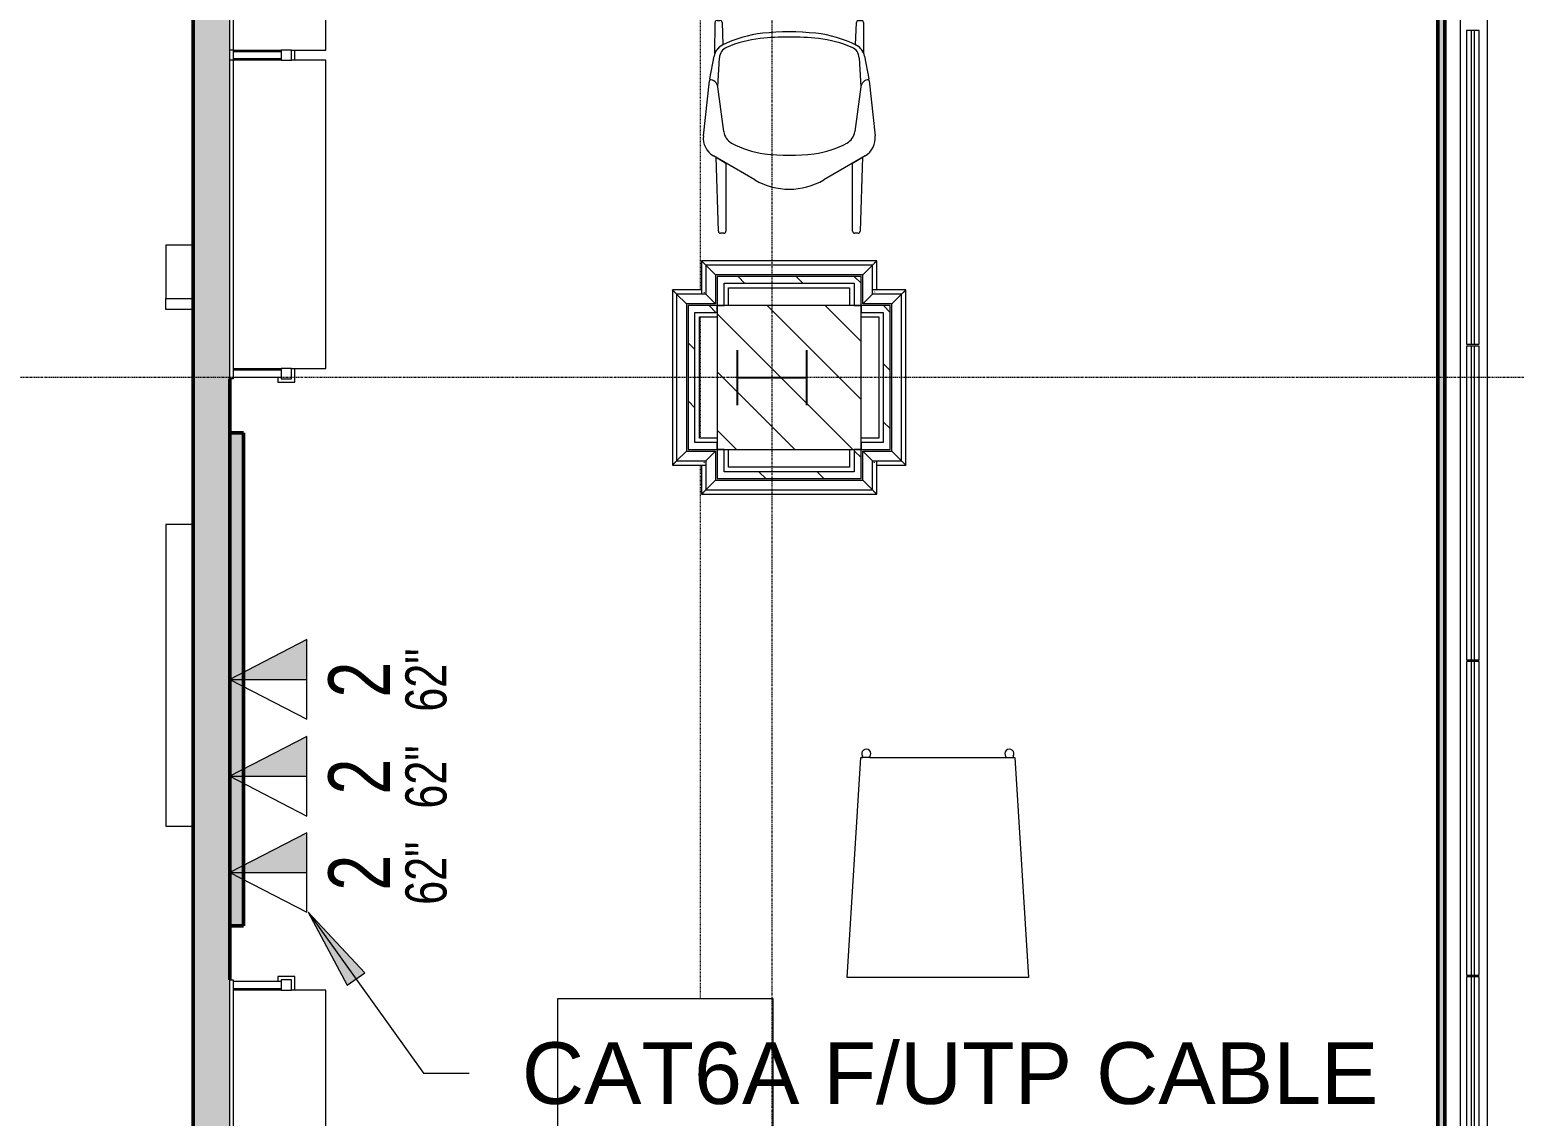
# Model space of a CAD drawing. Header units: inches. Extents: x -1205 to 1409, y -1117 to 895.
# Drawn here: x 506.8 to 723.5, y 166.7 to 325.3 of the extents above; entities that cross this region are included whole.
import ezdxf

# ---------------------------------------------------------------- set-up
doc = ezdxf.new("R2010")
doc.units = ezdxf.units.IN
doc.header["$MEASUREMENT"] = 0
for name, pattern in [('Grid Line 1_4_', [0.4374999999999999, 0.2499999999999999, -0.06249999999999999, 0.06249999999999999, -0.06249999999999999]), ('Overhead 1_16_', [0.10156249999999999, 0.06249999999999999, -0.03906249999999999]), ('Overhead 1_16__2_', [0.10156249999999999, 0.06249999999999999, -0.03906249999999999])]:
    doc.linetypes.add(name, pattern=pattern)
for name, color, linetype, lineweight in [('A-ANNO-NOTE', 131, 'Continuous', 9), ('A-DOOR', 31, 'Continuous', 13), ('A-FLOR-OVHD', 1, 'Overhead 1_16__2_', 9), ('A-GENM', 13, 'Continuous', 9), ('A-WALL-PATT', 111, 'Continuous', 13), ('G-ANNO-TEXT', 231, 'Continuous', 9), ('I-FURN', 30, 'Continuous', 9), ('I-WALL', 2, 'Continuous', 13), ('S-COLS', 52, 'Continuous', 13), ('S-COLS-SYMB', 171, 'Continuous', 20), ('S-GRID', 1, 'Continuous', 9)]:
    doc.layers.add(name, color=color, linetype=linetype, lineweight=lineweight)
doc.styles.add('Arial_1', font='arial.ttf', dxfattribs={"width": 0.75, "height": 8.999999999999998})
doc.styles.add('Arial_2', font='arial.ttf', dxfattribs={"width": 0.75, "height": 6})
doc.styles.add('Arial_3', font='arial.ttf', dxfattribs={"height": 8.999999999999991})
pattern_1 = [(135, (0, 0), (-4.242640687119286, -4.242640687119285), [])]

# ---------------------------------------------------------------- blocks, each defined once
blk = doc.blocks.new('362-DRS _30_-36__ _9144-10973_ - 362RS-5643556-8TH FLOOR TELECOM PLAN')
at = {"layer": 'A-GENM', "color": 53}
for p, q in [((138.1458333333291, 0.9374999999981245), (92.34722222221953, 0.9374999999981245)), ((92.34722222221953, 0.9374999999981245), (92.34722222221954, -0.9375000000018754)), ((138.1458333333291, 0.2499999999981245), (92.34722222221953, 0.2499999999981245)), ((138.1458333333291, -0.9375000000018755), (138.1458333333291, 0.9374999999981245)), ((184.194444444439, 0.9374999999980606), (138.3958333333293, 0.9374999999980606)), ((138.3958333333294, 0.9374999999980606), (138.3958333333294, -0.9375000000019393)), ((184.194444444439, 0.2499999999980606), (138.3958333333293, 0.2499999999980606)), ((184.194444444439, -0.9375000000019394), (184.194444444439, 0.9374999999980606)), ((230.2430555555507, 0.9374999999979913), (184.4444444444411, 0.9374999999979913)), ((184.4444444444412, 0.9374999999979913), (184.4444444444412, -0.9375000000020086)), ((230.2430555555507, 0.2499999999979913), (184.4444444444411, 0.2499999999979913)), ((230.2430555555507, -0.9375000000020087), (230.2430555555507, 0.9374999999979913)), ((276.2916666666616, 0.9374999999980552), (230.4930555555519, 0.9374999999980552)), ((230.493055555552, 0.9374999999980552), (230.493055555552, -0.9375000000019447)), ((276.2916666666616, 0.2499999999980552), (230.4930555555519, 0.2499999999980552)), ((92.34722222221953, -0.2500000000018753), (138.1458333333291, -0.2500000000018753)), ((92.34722222221953, -0.9375000000018755), (138.1458333333291, -0.9375000000018755)), ((138.3958333333294, -0.2500000000019393), (184.194444444439, -0.2500000000019393)), ((138.3958333333294, -0.9375000000019394), (184.194444444439, -0.9375000000019394)), ((184.4444444444412, -0.2500000000020086), (230.2430555555508, -0.2500000000020086)), ((184.4444444444412, -0.9375000000020087), (230.2430555555508, -0.9375000000020087)), ((230.493055555552, -0.2500000000019446), (276.2916666666616, -0.2500000000019446)), ((230.493055555552, -0.9375000000019448), (276.2916666666616, -0.9375000000019448))]:
    blk.add_line(p, q, dxfattribs=at)
blk = doc.blocks.new('Folding_Partition - 8th showroom-5643261-8TH FLOOR TELECOM PLAN')
at = {"layer": 'A-DOOR', "color": 253}
for p, q in [((413.691534166048, -35.99999999999967), (0.00403416605320217, -35.99999999999967)), ((0.004034166053234144, -40.00000000000018), (413.691534166048, -40.00000000000018))]:
    blk.add_line(p, q, dxfattribs=at)
blk = doc.blocks.new('Bernhardt_Design-Chair-Lounge-cp_2 - 6502 - Polished Stainless Steel-5512116-8TH FLOOR TELECOM PLAN')
at = {"layer": 'A-GENM', "color": 53}
for p, q in [((-13.24577888926902, 16.65931792426777), (13.24577888926901, 16.65931792426777)), ((-11.21674668186736, -15.47702938714063), (-13.24577888926902, 16.65931792426777)), ((13.24577888926901, 16.65931792426777), (11.21674668186737, -15.47702938714063)), ((-11.00698488781413, -15.47702938714063), (-11.21674668186736, -15.47702938714063)), ((-11.00698488781413, -15.6664679733927), (-11.00698488781413, -15.47702938714063)), ((-9.921047387814124, -15.47702938714063), (-11.00698488781413, -15.47702938714064)), ((-9.921047387814124, -15.47702938714063), (-9.921047387814124, -15.61806922106829)), ((9.921047387815113, -15.47702938714063), (-9.921047387814124, -15.47702938714063)), ((9.92104738781511, -15.61806922106829), (9.92104738781511, -15.47702938714063)), ((9.92104738781511, -15.47702938714063), (11.00698488781511, -15.47702938714064)), ((11.00698488781512, -15.47702938714063), (11.00698488781512, -15.6664679733927)), ((11.21674668186737, -15.47702938714063), (11.00698488781512, -15.47702938714063))]:
    blk.add_line(p, q, dxfattribs=at)
for centre, radius, start, end in [((-10.44702796002406, -16.02343749999988), 0.6640624999999998, 147.4827087287165, 37.62110311316175), ((10.44702796002505, -16.02343749999988), 0.6640625000000017, 142.3788968868391, 32.51729127128433)]:
    blk.add_arc(centre, radius, start, end, dxfattribs=at)
blk = doc.blocks.new('Clothes Shelf _ Rack - Clothes Shelf _ Rack-V128-8TH FLOOR TELECOM PLAN')
at = {"layer": 'I-FURN', "color": 53}
for p, q in [((-23.99999999999911, 8.47187382568858e-15), (24.00000000000022, 8.47187382568858e-15)), ((-23.99999999999911, 8.493206138382446e-15), (-23.99999999999911, -0.4999999999999937)), ((24.00000000000022, 8.493206138382446e-15), (24.00000000000022, -0.4999999999999937)), ((24.00000000000022, -0.4999999999999937), (-23.99999999999911, -0.4999999999999937)), ((-23.75737929141183, -0.5000000000009094), (-23.75737929141183, -7.500000000001022)), ((-22.75737929141206, -7.500000000001022), (-22.75737929141206, -0.5000000000009094)), ((-22.49999999999948, -0.5000000000000542), (-22.49999999999948, -7.500000000000172)), ((22.5000000000005, -7.500000000000173), (22.5000000000005, -0.5000000000000541)), ((22.74262070858816, -0.5000000000009094), (22.74262070858816, -7.500000000001022)), ((23.74262070858827, -7.500000000001022), (23.74262070858827, -0.5000000000009094)), ((-23.75737929141197, -7.000000000000116), (-23.99999999999938, -7.000000000000116)), ((-22.49999999999911, -7.500000000000116), (-23.99999999999911, -7.500000000000116)), ((-23.99999999999911, -7.500000000000116), (-23.99999999999911, -9.000000000000115)), ((-22.49999999999955, -7.000000000000116), (-22.75737929141188, -7.000000000000116)), ((-22.49999999999911, -9.000000000000115), (-22.49999999999911, -7.500000000000116)), ((22.74262070858773, -7.00000000000026), (22.50000000000032, -7.00000000000026)), ((24.00000000000089, -7.50000000000026), (22.5000000000009, -7.50000000000026)), ((22.5000000000009, -7.50000000000026), (22.5000000000009, -9.000000000000265)), ((24.50000000000089, -7.00000000000026), (23.74262070858786, -7.00000000000026)), ((24.00000000000089, -9.000000000000265), (24.00000000000089, -7.50000000000026)), ((24.50000000000089, -9.500000000000265), (24.50000000000089, -7.00000000000026)), ((-23.99999999999911, -9.000000000000115), (-22.49999999999911, -9.000000000000115)), ((-23.99999999999938, -9.500000000000117), (-22.49999999999955, -9.500000000000115)), ((-22.49999999999948, -9.000000000000336), (-22.49999999999948, -13.99999999999992)), ((22.5000000000005, -13.99999999999992), (22.5000000000005, -9.000000000000334)), ((22.5000000000009, -9.000000000000265), (24.00000000000089, -9.000000000000265)), ((22.50000000000032, -9.500000000000266), (24.50000000000089, -9.500000000000265)), ((-22.49999999999948, -13.99999999999992), (22.5000000000005, -13.99999999999992))]:
    blk.add_line(p, q, dxfattribs=at)
blk = doc.blocks.new('Clothes Shelf _ Rack - Clothes Shelf _ Rack-V129-8TH FLOOR TELECOM PLAN')
at = {"layer": 'I-FURN', "color": 53}
for p, q in [((22.5000000000005, 13.99999999999992), (-22.49999999999948, 13.99999999999992)), ((-22.49999999999948, 13.99999999999992), (-22.49999999999948, 9.000000000000014)), ((22.5000000000005, 9.000000000000336), (22.5000000000005, 13.99999999999992)), ((-22.49999999999939, 9.500000000000115), (-23.99999999999938, 9.500000000000117)), ((-22.49999999999911, 9.000000000000115), (-23.99999999999911, 9.000000000000115)), ((-23.99999999999911, 9.000000000000115), (-23.99999999999911, 7.500000000000116)), ((-22.49999999999911, 7.500000000000116), (-22.49999999999911, 9.000000000000115)), ((24.00000000000051, 9.500000000000265), (22.50000000000048, 9.500000000000266)), ((24.00000000000089, 9.000000000000265), (22.5000000000009, 9.000000000000265)), ((22.5000000000009, 9.000000000000265), (22.5000000000009, 7.50000000000026)), ((24.00000000000089, 7.50000000000026), (24.00000000000089, 9.000000000000265)), ((-23.99999999999911, 7.500000000000116), (-22.49999999999911, 7.500000000000116)), ((-23.99999999999938, 7.000000000000116), (-23.75737929141197, 7.000000000000116)), ((-23.75737929141235, 7.500000000000681), (-23.75737929141235, 0.5000000000005683)), ((-22.75737929141223, 0.5000000000005683), (-22.7573792914124, 7.500000000000681)), ((-22.75737929141204, 7.000000000000116), (-22.49999999999939, 7.000000000000116)), ((-22.49999999999948, 7.500000000000173), (-22.49999999999948, 0.5000000000000541)), ((22.5000000000005, 0.5000000000003744), (22.5000000000005, 7.500000000000493)), ((22.5000000000009, 7.50000000000026), (24.00000000000089, 7.50000000000026)), ((22.5000000000006, 7.00000000000026), (22.742620708588, 7.00000000000026)), ((22.74262070858765, 7.50000000000034), (22.74262070858782, 0.5000000000005683)), ((23.74262070858776, 0.5000000000005683), (23.74262070858759, 7.50000000000034)), ((23.74262070858791, 7.00000000000026), (24.00000000000054, 7.00000000000026)), ((-23.99999999999911, 0.4999999999999937), (24.00000000000022, 0.4999999999999937)), ((-23.99999999999911, 0.4999999999999937), (-23.99999999999911, -8.493206138382446e-15)), ((24.00000000000022, 0.4999999999999937), (24.00000000000022, -8.493206138382446e-15)), ((24.00000000000022, -8.47187382568858e-15), (-23.99999999999911, -8.47187382568858e-15))]:
    blk.add_line(p, q, dxfattribs=at)
blk = doc.blocks.new('Clothes Shelf _ Rack - Clothes Shelf _ Rack-V130-8TH FLOOR TELECOM PLAN')
at = {"layer": 'I-FURN', "color": 53}
for p, q in [((22.5000000000005, 13.99999999999992), (-22.49999999999948, 13.99999999999992)), ((-22.49999999999948, 13.99999999999992), (-22.49999999999948, 9.000000000000014)), ((22.5000000000005, 9.000000000000336), (22.5000000000005, 13.99999999999992)), ((-22.49999999999939, 9.500000000000115), (-23.99999999999938, 9.500000000000117)), ((-22.49999999999911, 9.000000000000115), (-23.99999999999911, 9.000000000000115)), ((-23.99999999999911, 9.000000000000115), (-23.99999999999911, 7.500000000000116)), ((-22.49999999999911, 7.500000000000116), (-22.49999999999911, 9.000000000000115)), ((24.50000000000089, 9.500000000000265), (22.50000000000048, 9.500000000000266)), ((24.00000000000089, 9.000000000000265), (22.5000000000009, 9.000000000000265)), ((22.5000000000009, 9.000000000000265), (22.5000000000009, 7.50000000000026)), ((24.00000000000089, 7.50000000000026), (24.00000000000089, 9.000000000000265)), ((24.50000000000089, 7.00000000000026), (24.50000000000089, 9.500000000000265)), ((-23.99999999999911, 7.500000000000116), (-22.49999999999911, 7.500000000000116)), ((-23.99999999999938, 7.000000000000116), (-23.75737929141197, 7.000000000000116)), ((-23.75737929141235, 7.500000000000681), (-23.75737929141235, 0.5000000000005683)), ((-22.75737929141223, 0.5000000000005683), (-22.7573792914124, 7.500000000000681)), ((-22.75737929141204, 7.000000000000116), (-22.49999999999939, 7.000000000000116)), ((-22.49999999999948, 7.500000000000173), (-22.49999999999948, 0.5000000000000541)), ((22.5000000000005, 0.5000000000000542), (22.5000000000005, 7.500000000000493)), ((22.5000000000009, 7.50000000000026), (24.00000000000089, 7.50000000000026)), ((22.5000000000006, 7.00000000000026), (22.742620708588, 7.00000000000026)), ((22.74262070858765, 7.50000000000034), (22.74262070858782, 0.5000000000002273)), ((23.74262070858776, 0.5000000000002273), (23.74262070858759, 7.50000000000034)), ((23.74262070858791, 7.00000000000026), (24.50000000000089, 7.00000000000026)), ((-23.99999999999911, 0.4999999999999937), (24.00000000000022, 0.4999999999999937)), ((-23.99999999999911, 0.4999999999999937), (-23.99999999999911, -8.493206138382446e-15)), ((24.00000000000022, 0.4999999999999937), (24.00000000000022, -8.493206138382446e-15)), ((24.00000000000022, -8.47187382568858e-15), (-23.99999999999911, -8.47187382568858e-15))]:
    blk.add_line(p, q, dxfattribs=at)
blk = doc.blocks.new('Knoll_Studio_Florence_Knoll_Lounge_Chair_Settee_Sofa - Knoll_Studio_Florence_Knoll_Lounge_Chair_Settee_Sofa-5519080-8TH FLOOR TELECOM PLAN')
at = {"layer": 'I-FURN', "color": 53}
for p, q in [((-31.50000000000002, 15.48590081667019), (-31.50000000000002, -16.01409918332984)), ((31.5, 15.48590081667019), (-31.50000000000002, 15.48590081667019)), ((31.5, -16.01409918332984), (31.5, 15.48590081667019)), ((-31.50000000000001, -16.01409918332984), (31.5, -16.01409918332984))]:
    blk.add_line(p, q, dxfattribs=at)
blk = doc.blocks.new('HermanMiller_Collection_Eames_MoldedArmChair - Non Upholstered Plastic 4-leg Base-5524113-8TH FLOOR TELECOM PLAN')
at = {"layer": 'I-FURN'}
for p, q in [((-10.83817027979167, 5.036155854591709), (-7.322526951876582, 11.06706969824527)), ((-4.395553703212801, 12.53743878107945), (3.612180406949413, 11.63709812806504)), ((3.914725687703782, 11.59213471329479), (7.224376243079954, 10.97923646229921)), ((7.67296662897046, 10.84671641287927), (12.14480333004945, 10.81978183360936)), ((-18.62618367867512, 9.537369931281956), (-18.63658013238341, 10.03582965920072)), ((-18.34644386210969, 10.34192538599475), (-7.539367205340933, 10.69509086976297)), ((-8.385480067747089, 9.243625718374929), (-18.32624891055403, 9.243625718374929)), ((-7.539367205340933, 10.69509086976297), (-8.385480067747089, 9.243625718374929)), ((-3.793707758898694, 9.563172798939432), (2.73777694469705, 10.44385912709209)), ((2.737776944697051, 10.44385912709209), (6.989934341724021, 10.1983391911158)), ((12.15514029678993, 9.81744937830234), (8.871577425668722, 9.68442301849616)), ((12.44299641540711, 10.51978727522625), (12.44299641540711, 10.11720348777369)), ((-7.322526951876582, -11.06706969824529), (-10.83817027979171, -5.036155854591654)), ((-18.63658013238341, -10.03582965920072), (-18.62618367867512, -9.537369931281956)), ((-7.539367205340946, -10.69509086976297), (-18.34644386210969, -10.34192538599475)), ((-18.32624891055403, -9.24362571837493), (-8.3854800677471, -9.24362571837493)), ((-8.3854800677471, -9.24362571837493), (-7.539367205340946, -10.69509086976297)), ((2.737776944697056, -10.44385912709212), (-3.79370775889865, -9.563172798939503)), ((6.989934341724026, -10.19833919111582), (2.737776944697056, -10.44385912709212)), ((12.14480333004944, -10.81978183360936), (7.672966628970492, -10.84671641287926)), ((8.871577425668718, -9.684423018496139), (12.15514029678992, -9.81744937830232)), ((12.4429964154071, -10.11720348777368), (12.4429964154071, -10.51978727522624)), ((3.612180406949421, -11.63709812806506), (-4.395553703212799, -12.53743878107948)), ((7.224376243079967, -10.97923646229923), (3.914725687703801, -11.59213471329481))]:
    blk.add_line(p, q, dxfattribs=at)
for centre, radius, start, end in [((-4.730743380907828, 9.556222941867757), 3, 83.58495408508742, 149.7605051068709), ((2.602584842240858, 11.62107317373996), 1.184951398240263, 276.5511889825592, 0.09329633811690649), ((3.131741868919903, 7.364022091861829), 4.299999999999782, 79.50852298766881, 83.58495408508705), ((6.814675407669772, 8.766851951084181), 2.249999999999995, 26.81131948433517, 79.50852298766898), ((6.814675407669782, 8.766851951084176), 2.249999999999996, 26.81131948433399, 67.57568084069442), ((-18.33664536426234, 10.0420854462937), 0.2999999999999979, 91.87170812609348, 181.1948539306413), ((-18.32624891055403, 9.543625718374933), 0.3000000000000039, 181.1948539306414, 270.0000000000001), ((-3.493045195425269, 7.333351724744111), 2.25, 97.67928004502555, 151.0819299384073), ((6.889057208425686, 8.451249094990947), 1.749999999999998, 23.76442734129528, 86.69540588957666), ((-6.469297413952244, 2.569417002960712), 16.34594419611294, 5.924225802828445, 23.76442734129527), ((-6.382201012524812, 2.097357196953866), 17.03647042147852, 26.44525950468448, 26.81131948432177), ((-6.382201011517892, 2.097357197458677), 17.03647042035219, 6.003590523622731, 26.81131948433515), ((12.14299641540711, 10.51978727522625), 0.2999999999999963, 359.999999999999, 89.65490263696965), ((12.14299641540712, 10.11720348777369), 0.2999999999999928, 272.319944371059, 1.520305137739561e-12), ((6.121309164400095, 2.021986072289093), 13.23391618915457, 151.0819299384073, 173.0299324626969), ((-2.198891709895829, -6.661338147750938e-16), 10.00000000000001, 149.7605051068708, 210.2394948931302), ((22.66049095143357, -3.037570195374428e-13), 29.89623781193781, 173.0299324626969, 186.9700675373007), ((-31.23063327478703, 0), 41.24023384952881, 354.0757741971716, 5.924225802828449), ((-26.32519970022371, -7.993605777301126e-15), 37.08945283971948, 353.9964094763773, 6.003590523623449), ((6.121309164400095, -2.021986072289093), 13.23391618915457, 186.9700675373007, 208.9180700615928), ((-6.469297413952244, -2.569417002960712), 16.34594419611294, 336.2355726587043, 354.0757741971721), ((-6.382201011517716, -2.09735719745873), 17.03647042035199, 333.1886805156655, 353.9964094763774), ((-3.493045195425248, -7.333351724744186), 2.249999999999998, 208.9180700615928, 262.3207199549745), ((-18.33664536426233, -10.0420854462937), 0.2999999999999948, 178.8051460693594, 268.1282918739075), ((-18.32624891055402, -9.543625718374937), 0.3000000000000084, 90.00000000000203, 178.8051460693588), ((2.602584842240858, -11.62107317373998), 1.184951398240262, 359.9067036618824, 83.44881101744016), ((6.889057208425691, -8.451249094990969), 1.749999999999998, 273.304594110423, 336.2355726587043), ((6.814675407669784, -8.766851951084202), 2.249999999999985, 280.4914770123318, 333.1886805156655), ((6.814675407669768, -8.76685195108418), 2.25, 292.4243191593051, 333.1886805156642), ((-6.382201011926706, -2.097357197253156), 17.03647042080975, 333.1886805156677, 333.5547404953194), ((12.1429964154071, -10.51978727522624), 0.2999999999999989, 270.3450973630324, 1.017777498068329e-12), ((12.1429964154071, -10.11720348777367), 0.2999999999999992, 0, 87.68005562894079), ((-4.730743380907831, -9.556222941867784), 2.999999999999992, 210.2394948931297, 276.4150459149135), ((3.131741868919883, -7.364022091861725), 4.299999999999907, 276.4150459149135, 280.4914770123318)]:
    blk.add_arc(centre, radius, start, end, dxfattribs=at)
blk = doc.blocks.new('18433_1 - AEO NY - CENTRAL_rvt-1-8TH FLOOR TELECOM PLAN')
at = {"layer": 'A-WALL-PATT', "lineweight": 5}
blk.add_hatch(color=9, dxfattribs=at).paths.add_polyline_path([(532.1795453356818, -2.560692676021517), (536.0229164094886, -2.560692676021517), (536.0229164094893, 421.1893073239742), (530.6479164094891, 421.1893073239742), (530.6479164094884, -2.560692676021517)], flags=0)
at = {"layer": 'A-WALL-PATT'}
h = blk.add_hatch(color=253, dxfattribs=at)
h.paths.add_polyline_path([(712.3565774668808, 10.94355574666997), (713.3565774668806, 10.94355574666997), (713.3565774668806, 11.35976779608109), (712.3565774668808, 11.31973575763004)], flags=0)
h.paths.add_polyline_path([(712.3565774668808, 13.32133768019389), (713.3565774668806, 13.36136971864494), (713.3565774668806, 13.85764108623698), (712.3565774668808, 13.89767312468837), (712.3565774668808, 13.6095054024413)], flags=0)
h.paths.add_polyline_path([(713.3565774668806, 15.85924300880049), (713.3565774668806, 18.5565665150566), (712.3565774668808, 18.51653447660555), (712.3565774668808, 15.89927504725187)], flags=0)
h.paths.add_polyline_path([(712.3565774668808, 20.51813639916872), (713.3565774668806, 20.55816843761977), (713.3565774668806, 21.05443980521215), (712.3565774668808, 21.09447184366354), (712.3565774668808, 20.80630412141613)], flags=0)
h.paths.add_polyline_path([(713.3565774668806, 23.05604172777566), (713.3565774668806, 25.75336523403177), (712.3565774668808, 25.71333319558039), (712.3565774668808, 23.09607376622705)], flags=0)
h.paths.add_polyline_path([(712.3565774668808, 27.7149351181439), (713.3565774668806, 27.75496715659494), (713.3565774668806, 28.25123852418698), (712.3565774668808, 28.29127056263837), (712.3565774668808, 28.00310284039096)], flags=0)
h.paths.add_polyline_path([(713.3565774668806, 30.25284044675049), (713.3565774668806, 32.95016395300626), (712.3565774668808, 32.91013191455522), (712.3565774668808, 30.29287248520188)], flags=0)
h.paths.add_polyline_path([(712.3565774668808, 34.91173383711872), (713.3565774668806, 34.95176587556977), (713.3565774668806, 35.44803724316181), (712.3565774668808, 35.4880692816132), (712.3565774668808, 35.19990155936613)], flags=0)
h.paths.add_polyline_path([(713.3565774668806, 37.44963916572532), (713.3565774668813, 414.9435557466703), (712.3565774668815, 414.9435557466703), (712.3565774668808, 37.48967120417671)], flags=0)
blk.add_hatch(color=253, dxfattribs=at).paths.add_polyline_path([(536.022916409489, 194.4493805882898), (538.0229164094889, 194.4493805882898), (538.0229164094892, 266.44938058829), (536.022916409489, 266.44938058829), (536.022916409489, 203.5510374901137)], flags=0)
at = {"layer": 'S-COLS', "lineweight": 9}
h = blk.add_hatch(dxfattribs=at)
h.set_pattern_fill('FP_1', color=53, style=0, pattern_type=2)
h.set_pattern_definition(pattern_1)
h.paths.add_polyline_path([(628.1479164093373, 285.005713852608), (628.1479164093373, 289.255713852531), (607.1479164094928, 289.255713852531), (607.1479164094928, 285.0057138526087), (608.1479164093374, 285.0057138526087), (608.1479164093374, 288.2557138526865), (627.1479164094927, 288.2499729659157), (627.1479164094927, 285.005713852608)], flags=0)
h = blk.add_hatch(dxfattribs=at)
h.set_pattern_fill('FP_1', color=53, style=0, pattern_type=2)
h.set_pattern_definition(pattern_1)
h.paths.add_polyline_path([(607.1479164094154, 264.0057138526871), (607.1479164094154, 265.0057138525315), (603.8979164093379, 265.0057138525315), (603.8979164093379, 284.005713852687), (607.1479164094164, 284.005713852687), (607.1479164094164, 285.0057138525316), (602.8979164094933, 285.0057138525316), (602.8979164094933, 264.0057138526871)], flags=0)
h = blk.add_hatch(dxfattribs=at)
h.set_pattern_fill('FP_1', color=53, style=0, pattern_type=2)
h.set_pattern_definition(pattern_1)
h.paths.add_polyline_path([(609.5242375220745, 264.0057138526093), (628.1479164094151, 264.0057138526093), (628.1479164094151, 285.0057138526093), (607.1479164094151, 285.0057138526093), (607.1479164094151, 264.0057138526093)], flags=0)
h = blk.add_hatch(dxfattribs=at)
h.set_pattern_fill('FP_1', color=53, style=0, pattern_type=2)
h.set_pattern_definition(pattern_1)
h.paths.add_polyline_path([(632.3979164093369, 264.0057138526869), (632.3979164093369, 285.0057138525316), (628.1479164094144, 285.0057138525316), (628.1479164094144, 284.005713852687), (631.3979164094923, 284.005713852687), (631.3979164094923, 265.0057138525314), (628.1479164094137, 265.0057138525314), (628.1479164094137, 264.0057138526869), (631.622721003901, 264.0057138526869)], flags=0)
h = blk.add_hatch(dxfattribs=at)
h.set_pattern_fill('FP_1', color=53, style=0, pattern_type=2)
h.set_pattern_definition(pattern_1)
h.paths.add_polyline_path([(609.5242375220745, 259.7557138526874), (628.1479164093373, 259.7557138526876), (628.1479164093373, 264.0057138526097), (627.1479164094931, 264.0057138526097), (627.1479164094927, 260.755713852532), (608.1479164093374, 260.755713852532), (608.1479164093374, 264.0057138526105), (607.1479164094928, 264.0057138526105), (607.1479164094928, 259.7557138526874)], flags=0)
at = {"layer": 'A-FLOR-OVHD', "color": 53, "linetype": 'Overhead 1_16_'}
for p, q in [((604.6801003615218, 413.8143073239737), (604.6801003615217, 287.280658269759)), ((604.6801003615217, 283.3415002903933), (604.6801003615216, 265.6699274148238)), ((604.6801003615216, 261.7245635248236), (604.6801003615215, 183.7950838526075))]:
    blk.add_line(p, q, dxfattribs=at)
at = {"layer": 'A-GENM', "color": 133, "lineweight": 20}
for p, q in [((526.6479164094877, 293.8505039330381), (526.6479164094877, 286.0635307338209)), ((530.6479164094878, 293.8505039330381), (526.6479164094877, 293.8505039330381)), ((530.6479164094878, 286.0635307338209), (530.6479164094878, 293.8505039330381)), ((526.6479164094877, 286.0635307338209), (530.6479164094878, 286.0635307338209)), ((526.6479164094878, 253.0319005538015), (526.6479164094881, 209.0030699029312)), ((530.6479164094878, 253.0319005538015), (526.6479164094878, 253.0319005538015)), ((530.6479164094881, 209.0030699029312), (530.6479164094878, 253.0319005538015)), ((526.6479164094881, 209.0030699029312), (530.6479164094881, 209.0030699029312))]:
    blk.add_line(p, q, dxfattribs=at)
at = {"layer": 'A-GENM', "color": 53}
for p, q in [((526.6479164094877, 284.4580639206295), (526.6479164094877, 286.0635307338209)), ((530.6479164094878, 284.4580639206295), (526.6479164094877, 284.4580639206295))]:
    blk.add_line(p, q, dxfattribs=at)
at = {"layer": 'I-WALL', "color": 213, "lineweight": 50}
for p, q in [((530.6479164094885, 421.1893073239737), (530.6479164094878, -2.560692676021432)), ((712.3565774668804, 414.9435557466698), (712.3565774668798, 37.48967120417679)), ((713.3565774668798, 37.44963916572526), (713.3565774668804, 414.9435557466698)), ((536.0229164094882, 186.5844538526045), (536.0229164094883, 274.3143073239748)), ((536.0229164094884, 266.4493805882896), (536.0229164094882, 194.4493805882896)), ((538.0229164094883, 266.4493805882896), (536.0229164094884, 266.4493805882896)), ((538.0229164094882, 194.4493805882896), (538.0229164094883, 266.4493805882896)), ((536.0229164094882, 194.4493805882896), (538.0229164094882, 194.4493805882896))]:
    blk.add_line(p, q, dxfattribs=at)
at = {"layer": 'S-COLS', "color": 53, "lineweight": 9}
for p, q in [((604.8587028470415, 291.5449274149823), (604.8587028470415, 286.6699274149828)), ((630.4371299717886, 291.5449274149823), (604.8587028470415, 291.5449274149823)), ((606.8979164094139, 289.5057138526089), (605.4837028470407, 290.919927414982)), ((605.4837028470408, 290.919927414982), (605.4837028470408, 286.6699274149823)), ((629.8121299717875, 290.919927414982), (605.4837028470408, 290.919927414982)), ((628.3979164094144, 289.5057138526089), (629.8121299717875, 290.919927414982)), ((629.8121299717875, 286.6699274149831), (629.8121299717875, 290.919927414982)), ((630.4371299717886, 287.2931460944471), (630.4371299717886, 291.5449274149823)), ((606.8979164094139, 289.5057138526089), (606.8979164094139, 285.2557138526092)), ((628.3979164094144, 289.5057138526089), (606.8979164094139, 289.5057138526089)), ((628.3979164094144, 285.25571385261), (628.3979164094144, 289.5057138526089)), ((600.608702847042, 287.2949274149826), (600.608702847042, 261.716500290236)), ((604.8604841675769, 287.2949274149826), (600.608702847042, 287.2949274149826)), ((602.6479164094142, 285.2557138526092), (601.2337028470411, 286.6699274149823)), ((601.2337028470411, 286.6699274149823), (601.2337028470411, 262.3415002902356)), ((605.4837028470415, 286.6699274149823), (601.2337028470411, 286.6699274149823)), ((606.8979164094144, 285.2557138526092), (605.4837028470414, 286.6699274149823)), ((608.8121299716289, 285.0057138526039), (608.8121299716289, 287.591500290392)), ((608.8121299716289, 287.591500290392), (626.4837028471983, 287.591500290392)), ((626.4837028471983, 287.591500290392), (626.4837028471983, 285.0057138526067)), ((628.3979164094144, 285.2557138526096), (629.8121299717874, 286.6699274149826)), ((634.6871299717882, 287.2949274149824), (629.8121299717885, 287.2949274149824)), ((634.0621299717873, 286.6699274149822), (629.8121299717875, 286.6699274149822)), ((632.647916409414, 285.2557138526091), (634.0621299717873, 286.6699274149823)), ((634.0621299717873, 262.3415002902355), (634.0621299717873, 286.6699274149822)), ((634.6871299717882, 261.7165002902358), (634.6871299717882, 287.2949274149824)), ((602.6479164094142, 285.2557138526092), (602.6479164094142, 263.7557138526087)), ((606.8979164094146, 285.2557138526092), (602.6479164094142, 285.2557138526092)), ((632.647916409414, 285.2557138526091), (628.3979164094144, 285.2557138526091)), ((632.6479164094142, 263.7557138526087), (632.6479164094142, 285.2557138526091)), ((604.5621299716311, 265.6699274148238), (604.5621299716311, 283.3415002903932)), ((604.5621299716311, 283.3415002903932), (607.1479164094164, 283.3415002903932)), ((628.1479164094092, 283.3415002903941), (630.7337028471973, 283.3415002903941)), ((630.7337028471973, 283.3415002903941), (630.7337028471973, 265.6699274148247)), ((607.1479164094192, 265.6699274148238), (604.5621299716311, 265.6699274148238)), ((630.7337028471973, 265.6699274148247), (628.147916409412, 265.6699274148247)), ((602.6479164094143, 263.7557138526087), (601.2337028470411, 262.3415002902356)), ((601.2337028470411, 262.3415002902356), (605.483702847041, 262.3415002902356)), ((602.6479164094143, 263.7557138526087), (606.8979164094139, 263.7557138526087)), ((606.8979164094139, 263.7557138526089), (605.4837028470408, 262.3415002902358)), ((605.4837028470408, 262.3415002902357), (605.4837028470408, 258.0915002902358)), ((606.8979164094139, 263.7557138526089), (606.8979164094139, 259.5057138526089)), ((608.81212997163, 261.4199274148258), (608.81212997163, 264.0057138526112)), ((626.4837028471994, 264.005713852614), (626.4837028471994, 261.4199274148258)), ((628.3979164094145, 263.7557138526087), (632.6479164094142, 263.7557138526087)), ((628.3979164094145, 263.7557138526089), (629.8121299717876, 262.3415002902356)), ((628.3979164094145, 259.5057138526089), (628.3979164094145, 263.7557138526087)), ((629.8121299717875, 262.3415002902356), (634.0621299717873, 262.3415002902356)), ((629.8121299717875, 258.0915002902358), (629.8121299717875, 262.3415002902356)), ((630.4371299717886, 257.4665002902362), (630.4371299717886, 262.3415002902357)), ((632.6479164094142, 263.7557138526087), (634.0621299717873, 262.3415002902356)), ((600.608702847042, 261.716500290236), (605.483702847042, 261.716500290236)), ((604.8587028470415, 261.7182816107714), (604.8587028470415, 257.4665002902362)), ((626.4837028471994, 261.4199274148258), (608.81212997163, 261.4199274148258)), ((630.4353486512529, 261.7165002902358), (634.6871299717882, 261.7165002902358)), ((606.8979164094139, 259.5057138526089), (605.483702847041, 258.0915002902358)), ((605.4837028470408, 258.0915002902358), (629.8121299717875, 258.0915002902358)), ((606.8979164094139, 259.5057138526089), (628.3979164094145, 259.5057138526089)), ((628.3979164094145, 259.5057138526089), (629.8121299717875, 258.0915002902358)), ((604.8587028470415, 257.4665002902362), (630.4371299717883, 257.4665002902362))]:
    blk.add_line(p, q, dxfattribs=at)
at = {"layer": 'S-COLS', "color": 133, "lineweight": 20}
for p, q in [((628.1479164093364, 289.2557138525306), (607.147916409492, 289.2557138525306)), ((607.147916409492, 289.2557138525306), (607.1479164094919, 285.0057138526083)), ((608.1479164093364, 285.0057138526083), (608.1479164093364, 288.2557138526861)), ((608.1479164093364, 288.2557138526861), (627.1479164094919, 288.2557138526861)), ((627.1479164094919, 288.2557138526861), (627.1479164094919, 285.0057138526076)), ((628.1479164093364, 285.0057138526076), (628.1479164093364, 289.2557138525306)), ((607.1479164094154, 285.0057138525312), (602.8979164094925, 285.0057138525312)), ((602.8979164094925, 285.0057138525312), (602.8979164094925, 264.0057138526868)), ((603.897916409337, 265.0057138525312), (603.8979164093369, 284.0057138526867)), ((603.8979164093369, 284.0057138526867), (607.1479164094154, 284.0057138526867)), ((607.1479164094154, 284.0057138526867), (607.1479164094154, 285.0057138525312)), ((607.1479164094919, 285.0057138526083), (608.1479164093364, 285.0057138526083)), ((628.1479164094142, 285.0057138526089), (607.1479164094142, 285.0057138526089)), ((607.1479164094142, 285.0057138526089), (607.1479164094142, 264.0057138526089)), ((627.1479164094919, 285.0057138526076), (628.1479164093364, 285.0057138526076)), ((632.3979164093358, 285.0057138525311), (628.1479164094136, 285.0057138525311)), ((628.1479164094136, 285.0057138525311), (628.1479164094136, 284.0057138526867)), ((628.1479164094142, 264.0057138526089), (628.1479164094142, 285.0057138526089)), ((628.1479164094136, 284.0057138526867), (631.3979164094914, 284.0057138526867)), ((631.3979164094914, 284.0057138526867), (631.3979164094915, 265.0057138525311)), ((632.3979164093358, 264.0057138526867), (632.3979164093358, 285.0057138525311)), ((607.1479164094147, 265.0057138525312), (603.897916409337, 265.0057138525312)), ((607.1479164094147, 264.0057138526868), (607.1479164094147, 265.0057138525312)), ((628.1479164094128, 265.0057138525311), (628.1479164094128, 264.0057138526867)), ((631.3979164094915, 265.0057138525311), (628.1479164094128, 265.0057138525311)), ((602.8979164094925, 264.0057138526868), (607.1479164094147, 264.0057138526868)), ((608.1479164093365, 264.0057138526103), (607.1479164094922, 264.0057138526103)), ((607.1479164094922, 264.0057138526103), (607.147916409492, 259.7557138526872)), ((607.1479164094142, 264.0057138526089), (628.1479164094142, 264.0057138526089)), ((608.1479164093365, 260.7557138525316), (608.1479164093365, 264.0057138526103)), ((628.1479164093365, 264.0057138526095), (627.147916409492, 264.0057138526095)), ((627.147916409492, 264.0057138526095), (627.147916409492, 260.7557138525316)), ((628.1479164094128, 264.0057138526867), (632.3979164093358, 264.0057138526867)), ((628.1479164093365, 259.7557138526872), (628.1479164093365, 264.0057138526095)), ((627.147916409492, 260.7557138525316), (608.1479164093365, 260.7557138525316)), ((607.147916409492, 259.7557138526872), (628.1479164093365, 259.7557138526872))]:
    blk.add_line(p, q, dxfattribs=at)
at = {"layer": 'S-COLS', "color": 53, "lineweight": 9}
for points, knots in [([(605.4837028470408, 290.919927414982), (605.4291613079159, 290.9756853504414), (605.3473563732554, 291.0560560129406), (605.243841773491, 291.159746149465), (605.1825647902469, 291.2212136218965), (605.1362235639803, 291.2671484956391), (605.0918654371008, 291.3118244521379), (605.0507711312985, 291.3529747299779), (605.0134674873503, 291.3899455691751), (604.9788476835311, 291.4248107038354), (604.9408885518505, 291.4627603871775), (604.9046281007804, 291.4988974382053), (604.8694811402124, 291.534211952583), (604.8587028470879, 291.5449274301834), (604.8587028470408, 291.5449274149819)], [0, 0, 0, 0, 0.08333333333333333, 0.125, 0.1666666666666667, 0.1875, 0.2083333333333333, 0.25, 0.2708333333333333, 0.2916666666666666, 0.3333333333333333, 0.375, 0.4166666666666667, 0.5, 0.5, 0.5, 0.5]), ([(629.8121299717875, 290.919927414982), (629.867887907247, 290.9744689541068), (629.9482585697464, 291.0562738887674), (630.0519487062705, 291.1597884885319), (630.1134161787023, 291.2210654717762), (630.1593510524448, 291.2674066980427), (630.2040270089435, 291.3117648249221), (630.2451772867832, 291.3528591307244), (630.2821481259805, 291.3901627746725), (630.317013260641, 291.4247825784917), (630.3549629439831, 291.4627417101713), (630.391099995011, 291.4990021612425), (630.4264145093882, 291.5341491218104), (630.4371299869896, 291.5449274149346), (630.4371299717876, 291.5449274149819)], [0, 0, 0, 0, 0.08333333333333333, 0.125, 0.1666666666666667, 0.1875, 0.2083333333333333, 0.25, 0.2708333333333333, 0.2916666666666666, 0.3333333333333333, 0.375, 0.4166666666666667, 0.5, 0.5, 0.5, 0.5]), ([(601.2337028470411, 286.6699274149823), (601.1791613079163, 286.7256853504417), (601.0973563732558, 286.8060560129409), (600.9938417734913, 286.9097461494653), (600.932564790247, 286.9712136218969), (600.8862235639807, 287.0171484956394), (600.8418654371008, 287.0618244521384), (600.800771131298, 287.1029747299783), (600.7634674873507, 287.1399455691752), (600.728847683531, 287.1748107038358), (600.690888551852, 287.212760387178), (600.6546281007804, 287.2488974382056), (600.6194811402128, 287.2842119525832), (600.6087028470886, 287.2949274301837), (600.6087028470411, 287.2949274149823)], [0, 0, 0, 0, 0.08333333333333333, 0.125, 0.1666666666666667, 0.1875, 0.2083333333333333, 0.25, 0.2708333333333333, 0.2916666666666666, 0.3333333333333333, 0.375, 0.4166666666666667, 0.5, 0.5, 0.5, 0.5]), ([(604.8726379259065, 287.2809923361168), (604.868467424834, 287.2854832754919), (604.8625858129125, 287.2924683403895), (604.8604878097876, 287.29492502188), (604.860484170834, 287.29492741485), (604.8604841677536, 287.2949274146711)], [0.4444444444444444, 0.4444444444444444, 0.4444444444444444, 0.4444444444444444, 0.4722222222222222, 0.5, 0.5000562885120418, 0.5000562885120418, 0.5000562885120418, 0.5000562885120418]), ([(605.2978275036234, 286.8558027584016), (605.2826724184662, 286.8711352944968), (605.2556841900837, 286.8982899826274), (605.2287928550384, 286.9248427660945), (605.2170519479359, 286.9364356243619)], [0.1111111111111111, 0.1111111111111111, 0.1111111111111111, 0.1111111111111111, 0.1388888888888889, 0.1607282620159965, 0.1607282620159965, 0.1607282620159965, 0.1607282620159965]), ([(630.1261208252633, 286.984486181144), (630.12797720128, 286.9863469951212), (630.1370347047384, 286.9954164675135), (630.1531888907499, 287.0114990784226), (630.1673733423918, 287.0253305951256), (630.1744044412626, 287.0322018844587)], [0.1908700453029942, 0.1908700453029942, 0.1908700453029942, 0.1908700453029942, 0.1944444444444444, 0.2083333333333333, 0.2222222222222222, 0.2222222222222222, 0.2222222222222222, 0.2222222222222222]), ([(630.4231948929219, 287.2809923361168), (630.427685832297, 287.2851628371893), (630.4346708972112, 287.2910444491122), (630.4371275786525, 287.293142452232), (630.4371299716553, 287.2931460911891), (630.4371299714766, 287.2931460942694)], [0.4444444444444444, 0.4444444444444444, 0.4444444444444444, 0.4444444444444444, 0.4722222222222222, 0.5, 0.500056288511882, 0.500056288511882, 0.500056288511882, 0.500056288511882]), ([(634.0621299717873, 286.6699274149822), (634.1178879072467, 286.7244689541071), (634.1982585697459, 286.8062738887677), (634.3019487062701, 286.9097884885321), (634.3634161787021, 286.9710654717764), (634.4093510524443, 287.017406698043), (634.4540270089432, 287.0617648249225), (634.495177286783, 287.1028591307245), (634.5321481259803, 287.1401627746727), (634.5670132606405, 287.1747825784919), (634.6049629439839, 287.2127417101713), (634.6410999950106, 287.2490021612426), (634.676414509388, 287.2841491218108), (634.6871299869886, 287.2949274149347), (634.6871299717873, 287.2949274149822)], [0, 0, 0, 0, 0.08333333333333333, 0.125, 0.1666666666666667, 0.1875, 0.2083333333333333, 0.25, 0.2708333333333333, 0.2916666666666666, 0.3333333333333333, 0.375, 0.4166666666666667, 0.5, 0.5, 0.5, 0.5]), ([(601.2337028470411, 262.3415002902356), (601.1779449115817, 262.2869587511108), (601.0975742490825, 262.2051538164502), (600.9938841125581, 262.1016392166857), (600.9324166401268, 262.0403622334414), (600.8864817663841, 261.994021007175), (600.8418058098857, 261.9496628802954), (600.8006555320441, 261.9085685744934), (600.7636846928481, 261.8712649305452), (600.7288195581876, 261.8366451267258), (600.6908698748445, 261.7986859950462), (600.6547328238177, 261.7624255439753), (600.6194183094403, 261.7272785834074), (600.6087028318398, 261.7165002902828), (600.6087028470411, 261.7165002902356)], [0, 0, 0, 0, 0.08333333333333333, 0.125, 0.1666666666666667, 0.1875, 0.2083333333333333, 0.25, 0.2708333333333333, 0.2916666666666666, 0.3333333333333333, 0.375, 0.4166666666666667, 0.5, 0.5, 0.5, 0.5]), ([(634.0621299717873, 262.3415002902356), (634.116671510912, 262.2857423547762), (634.1984764455725, 262.2053716922769), (634.3019910453371, 262.1016815557526), (634.3632680285814, 262.040214083321), (634.409609254848, 261.9942792095785), (634.4539673817276, 261.9496032530798), (634.4950616875296, 261.9084529752396), (634.5323653314778, 261.8714821360425), (634.5669851352972, 261.8366170013821), (634.6049442669764, 261.7986673180396), (634.6412047180478, 261.7625302670122), (634.6763516786156, 261.7272157526345), (634.6871299717398, 261.7165002750339), (634.6871299717873, 261.7165002902355)], [0, 0, 0, 0, 0.08333333333333333, 0.125, 0.1666666666666667, 0.1875, 0.2083333333333333, 0.25, 0.2708333333333333, 0.2916666666666666, 0.3333333333333333, 0.375, 0.4166666666666667, 0.5, 0.5, 0.5, 0.5]), ([(604.8726379259064, 261.7304353691013), (604.8681469865312, 261.7262648680287), (604.861161921613, 261.7203832560998), (604.8587052401842, 261.7182852529974), (604.858702847173, 261.7182816140288), (604.8587028473518, 261.7182816109485)], [0.4444444444444444, 0.4444444444444444, 0.4444444444444444, 0.4444444444444444, 0.4722222222222222, 0.5, 0.5000562885120259, 0.5000562885120259, 0.5000562885120259, 0.5000562885120259]), ([(605.2978275036221, 262.1556249468178), (605.282494967527, 262.1404698616605), (605.2553402793963, 262.1134816332782), (605.2287874959292, 262.0865902982331), (605.2171946376617, 262.0748493911306)], [0.1111111111111111, 0.1111111111111111, 0.1111111111111111, 0.1111111111111111, 0.1388888888888889, 0.1607282620158849, 0.1607282620158849, 0.1607282620158849, 0.1607282620158849]), ([(629.9980053152058, 262.1556249468172), (630.0131604003631, 262.1402924107222), (630.0401486287454, 262.1131377225914), (630.0670399637906, 262.0865849391242), (630.078780870893, 262.0749920808569)], [0.1111111111111111, 0.1111111111111111, 0.1111111111111111, 0.1111111111111111, 0.1388888888888889, 0.1607282620158741, 0.1607282620158741, 0.1607282620158741, 0.1607282620158741]), ([(630.4231948929219, 261.7304353691012), (630.4273653939944, 261.725944429726), (630.4332470059207, 261.7189593648316), (630.4353450090312, 261.7165026833314), (630.4353486479943, 261.7165002903679), (630.4353486510746, 261.7165002905467)], [0.4444444444444444, 0.4444444444444444, 0.4444444444444444, 0.4444444444444444, 0.4722222222222222, 0.5, 0.5000562885121006, 0.5000562885121006, 0.5000562885121006, 0.5000562885121006]), ([(605.4837028470408, 258.0915002902358), (605.4279449115814, 258.036958751111), (605.347574249082, 257.9551538164505), (605.2438841125579, 257.851639216686), (605.1824166401261, 257.7903622334418), (605.1364817663837, 257.7440210071752), (605.0918058098852, 257.6996628802958), (605.0506555320452, 257.6585685744935), (605.0136846928478, 257.6212649305454), (604.9788195581874, 257.5866451267259), (604.9408698748447, 257.5486859950466), (604.9047328238174, 257.5124255439753), (604.8694183094402, 257.4772785834074), (604.8587028318387, 257.4665002902831), (604.8587028470408, 257.4665002902358)], [0, 0, 0, 0, 0.08333333333333333, 0.125, 0.1666666666666667, 0.1875, 0.2083333333333333, 0.25, 0.2708333333333333, 0.2916666666666666, 0.3333333333333333, 0.375, 0.4166666666666667, 0.5, 0.5, 0.5, 0.5]), ([(629.8121299717875, 258.0915002902358), (629.8666715109124, 258.0357423547765), (629.948476445573, 257.9553716922773), (630.0519910453376, 257.8516815557529), (630.1132680285817, 257.7902140833214), (630.1596092548481, 257.7442792095787), (630.203967381728, 257.6996032530801), (630.2450616875287, 257.6584529752399), (630.2823653314779, 257.6214821360429), (630.3169851352975, 257.5866170013823), (630.354944266977, 257.5486673180401), (630.3912047180478, 257.5125302670126), (630.4263516786162, 257.4772157526349), (630.4371299717401, 257.4665002750342), (630.4371299717877, 257.4665002902358)], [0, 0, 0, 0, 0.08333333333333333, 0.125, 0.1666666666666667, 0.1875, 0.2083333333333333, 0.25, 0.2708333333333333, 0.2916666666666666, 0.3333333333333333, 0.375, 0.4166666666666667, 0.5, 0.5, 0.5, 0.5])]:
    blk.add_open_spline(points, degree=3, knots=knots, dxfattribs=at)
at = {"layer": 'S-GRID', "linetype": 'Grid Line 1_4_'}
for p, q in [((615.1801003615192, -423.3692861473971), (615.1801003615213, 870.8504912189052)), ((965.7902260333536, 274.5057138526079), (-931.8233718135928, 274.505713852614))]:
    blk.add_line(p, q, dxfattribs=at)
at = {"color": 53, "lineweight": 9}
for name, p, rotation in [('362-DRS _30_-36__ _9144-10973_ - 362RS-5643556-8TH FLOOR TELECOM PLAN', (717.4604164094901, 417.5018073239734), 269.9999999999997), ('Folding_Partition - 8th showroom-5643261-8TH FLOOR TELECOM PLAN', (679.587017671679, 2.810273157925122), 90.0000000000001), ('Clothes Shelf _ Rack - Clothes Shelf _ Rack-V129-8TH FLOOR TELECOM PLAN', (536.022916409489, 344.814307323975), 269.9999999999995), ('HermanMiller_Collection_Eames_MoldedArmChair - Non Upholstered Plastic 4-leg Base-5524113-8TH FLOOR TELECOM PLAN', (617.6726213308073, 314.1951189538434), 89.99999999999957), ('Clothes Shelf _ Rack - Clothes Shelf _ Rack-V130-8TH FLOOR TELECOM PLAN', (536.0229164094886, 298.314307323975), 269.9999999999995), ('Bernhardt_Design-Chair-Lounge-cp_2 - 6502 - Polished Stainless Steel-5512116-8TH FLOOR TELECOM PLAN', (639.3567167241177, 203.5678881849772), 180), ('Clothes Shelf _ Rack - Clothes Shelf _ Rack-V128-8TH FLOOR TELECOM PLAN', (536.0229164094881, 162.5844538526042), 90.00000000000006), ('Knoll_Studio_Florence_Knoll_Lounge_Chair_Settee_Sofa - Knoll_Studio_Florence_Knoll_Lounge_Chair_Settee_Sofa-5519080-8TH FLOOR TELECOM PLAN', (599.3206951542173, 152.2950838526075), 90.0000000000001)]:
    blk.add_blockref(name, p, dxfattribs=dict(at, rotation=rotation))
blk = doc.blocks.new('W-Wide Flange-Column - W10X45-823438-8TH FLOOR TELECOM PLAN')
at = {"layer": 'S-COLS-SYMB', "color": 63, "lineweight": 25}
for p, q in [((-4.010000000000002, 5.05000000000001), (4.009999999999995, 5.05000000000001)), ((-1.204320005865852e-14, 5.05000000000001), (-1.204320005865852e-14, -5.049999999999986)), ((-4.00999999999995, -5.049999999999986), (4.01000000000004, -5.049999999999986))]:
    blk.add_line(p, q, dxfattribs=at)
blk = doc.blocks.new('5649_structural model_2019_rvt-1-8TH FLOOR TELECOM PLAN')
at = {"color": 123, "lineweight": 13, "rotation": 89.99999999999991}
blk.add_blockref('W-Wide Flange-Column - W10X45-823438-8TH FLOOR TELECOM PLAN', (615.1801003615204, 274.505713852609), dxfattribs=at)

msp = doc.modelspace()

# ---------------------------------------------------------------- block references
at = {"lineweight": 5}
msp.add_blockref('18433_1 - AEO NY - CENTRAL_rvt-1-8TH FLOOR TELECOM PLAN', (0, 0), dxfattribs=at)

# ---------------------------------------------------------------- next in the draw order: hatches: boundary and pattern name
at = {"layer": 'A-ANNO-NOTE'}
for points in [[(547.2729164094893, 230.4493805882898), (547.2729164094893, 236.2558322011929), (536.022916409489, 230.4493805882898)], [(547.2729164094893, 216.3010730738376), (547.2729164094893, 222.1075246867407), (536.022916409489, 216.3010730738376)], [(536.022916409489, 202.2598102810146), (547.2729164094893, 202.2598102810146), (547.2729164094893, 208.0662618939176), (538.5246691271186, 203.5510374901137)]]:
    msp.add_hatch(color=256, dxfattribs=at).paths.add_polyline_path(points, flags=0)
at = {"layer": 'G-ANNO-TEXT'}
msp.add_hatch(color=7, dxfattribs=at).paths.add_polyline_path([(547.4514218774956, 196.4690743869742), (553.1484621782471, 185.7901421112719), (555.7182512917128, 187.6285204352325)], flags=0)

# ---------------------------------------------------------------- next in the draw order: linework, layer by layer
at = {"layer": 'A-ANNO-NOTE'}
for p, q in [((547.2729164094883, 236.2558322011926), (536.0229164094884, 230.4493805882896)), ((547.2729164094883, 230.4493805882896), (547.2729164094883, 236.2558322011926)), ((536.0229164094881, 230.4493805882896), (547.2729164094883, 230.4493805882896)), ((547.2729164094884, 222.1075246867404), (536.0229164094884, 216.3010730738374)), ((547.2729164094884, 216.3010730738373), (547.2729164094884, 222.1075246867404)), ((536.0229164094882, 216.3010730738374), (547.2729164094883, 216.3010730738373)), ((547.2729164094884, 208.0662618939173), (536.0229164094884, 202.2598102810143)), ((547.2729164094884, 202.2598102810142), (547.2729164094884, 208.0662618939173)), ((536.0229164094882, 202.2598102810143), (547.2729164094883, 202.2598102810142))]:
    msp.add_line(p, q, dxfattribs=at)
at = {"layer": 'A-ANNO-NOTE', "lineweight": 20}
for p, q in [((547.2729164094883, 236.2558322011927), (536.0229164094883, 230.4493805882896)), ((547.2729164094883, 224.6429289753863), (547.2729164094884, 236.2558322011928)), ((536.0229164094883, 230.4493805882896), (547.2729164094883, 224.6429289753863)), ((547.2729164094884, 222.1075246867405), (536.0229164094884, 216.3010730738374)), ((547.2729164094884, 210.494621460934), (547.2729164094884, 222.1075246867405)), ((536.0229164094884, 216.3010730738374), (547.2729164094884, 210.494621460934)), ((547.2729164094884, 208.0662618939174), (536.0229164094884, 202.2598102810143)), ((547.2729164094884, 196.453358668111), (547.2729164094884, 208.0662618939175)), ((536.0229164094884, 202.2598102810143), (547.2729164094884, 196.453358668111))]:
    msp.add_line(p, q, dxfattribs=at)
at = {"layer": 'G-ANNO-TEXT', "color": 7}
for p, q in [((547.4514218774956, 196.4690743869742), (553.1484621782471, 185.7901421112719)), ((555.7182512917128, 187.6285204352325), (547.4514218774956, 196.4690743869742)), ((547.4514218774956, 196.4690743869742), (564.2623937891369, 172.9697478107977)), ((553.1484621782471, 185.7901421112719), (555.7182512917128, 187.6285204352325)), ((564.2623937891369, 172.9697478107977), (570.9558308298582, 172.9697478107977))]:
    msp.add_line(p, q, dxfattribs=at)

# ---------------------------------------------------------------- next in the draw order: block references
at = {"lineweight": 5}
msp.add_blockref('5649_structural model_2019_rvt-1-8TH FLOOR TELECOM PLAN', (0, 0), dxfattribs=at)

# ---------------------------------------------------------------- next in the draw order: texts
at = {"layer": 'A-ANNO-NOTE', "attachment_point": 1, "rotation": 90}
for s, insert, char_height, width, style in [('62"', (561.6378309788312, 225.7316738595582), 6, 11.3625, 'Arial_2'), ('2', (550.3878309788312, 227.7867919697945), 8.999999999999998, 6.362999999999999, 'Arial_1'), ('62"', (561.6378309788313, 211.5833663451059), 6, 11.3625, 'Arial_2'), ('2', (550.3878309788314, 213.6384844553422), 8.999999999999998, 6.362999999999999, 'Arial_1'), ('62"', (561.6378309788313, 197.5421035522828), 6, 11.3625, 'Arial_2'), ('2', (550.3878309788314, 199.5972216625192), 8.999999999999998, 6.362999999999999, 'Arial_1')]:
    msp.add_mtext(s, dxfattribs=dict(at, insert=insert, char_height=char_height, width=width, style=style))
at = {"layer": 'G-ANNO-TEXT', "color": 7, "insert": (578.6358308298583, 177.4697478107978), "char_height": 8.999999999999998, "width": 153.318, "attachment_point": 1, "style": 'Arial_3'}
msp.add_mtext('CAT6A F/UTP CABLE', dxfattribs=at)

doc.saveas('drawing.dxf')
